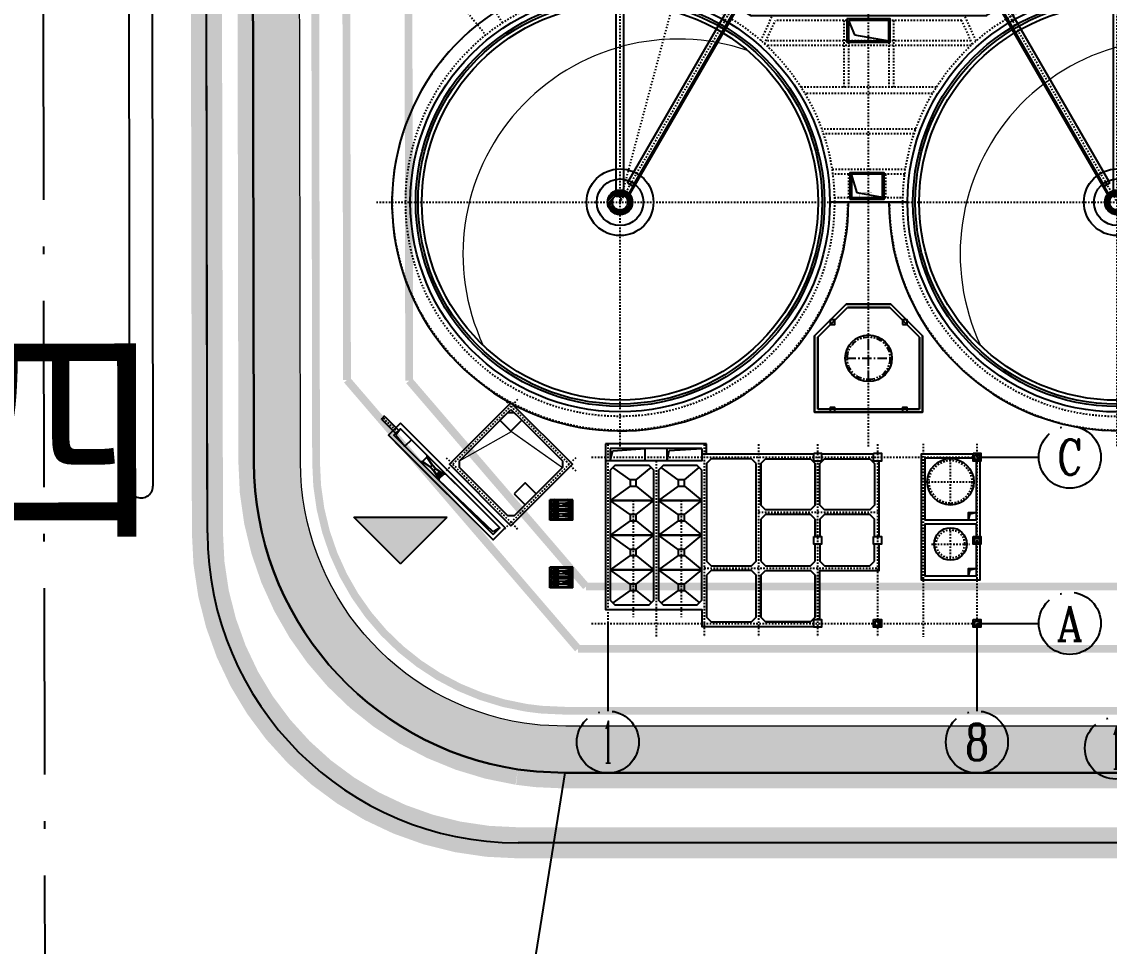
# Model space of a CAD drawing. Header units: metres. Extents: x 497148 to 498044, y 2998751 to 2999627.
# Drawn here: x 497550.7 to 497620.7, y 2998893.7 to 2998953.2 of the extents above; entities that cross this region are included whole.
import ezdxf
from ezdxf.enums import TextEntityAlignment as Align

# ---------------------------------------------------------------- set-up
doc = ezdxf.new("R2010")
doc.units = ezdxf.units.M
for name, pattern in [('14', [1.6, 1, -0.25, 0.1, -0.25, 0, 0, 0, 0]), ('ACAD_ISO05W100', [34, 24, -3, 0.5, -3, 0.5, -3]), ('ACAD_ISO10W100', [18.5, 12, -3, 0.5, -3]), ('CENTER', [2, 1.25, -0.25, 0.25, -0.25]), ('CENTER2', [1.125, 0.75, -0.125, 0.125, -0.125]), ('CONTINOUS', [0]), ('DASH', [0.35, 0.25, -0.1]), ('DASHDOT', [1, 0.5, -0.25, 0, -0.25]), ('DASHED', [19.05, 12.7, -6.35]), ('DOTE', [2.42, 2, -0.2, 0.02, -0.2]), ('HIDDEN', [0.375, 0.25, -0.125]), ('L2', [5, 3, -2]), ('PHANTOM', [2.5, 1.25, -0.25, 0.25, -0.25, 0.25, -0.25]), ('PHANTOM2', [31.75, 15.875, -3.175, 3.175, -3.175, 3.175, -3.175]), ('虚线', [2, 1, -1])]:
    doc.linetypes.add(name, pattern=pattern)
for name, color, linetype in [('00侧分带', 3, 'Continuous'), ('1', 1, 'CENTER'), ('4N', 3, 'Continuous'), ('AXIS', 253, 'DOTE'), ('AXIS_TEXT', 7, 'Continuous'), ('BEAM', 4, 'DASHED'), ('CENTER', 1, 'CENTER'), ('DIM_COOR', 3, 'Continuous'), ('DIM_ELEV', 3, 'Continuous'), ('DIM_LEAD', 3, 'Continuous'), ('L6', 7, 'Continuous'), ('LINE6', 3, 'Continuous'), ('P15', 8, 'Continuous'), ('RD-中线', 1, 'DASHDOT'), ('RD-侧石线', 5, 'Continuous'), ('RD-红线', 7, 'Continuous'), ('STAIR', 2, 'Continuous'), ('围墙', 6, 'FENCELINE2'), ('图例层', 7, 'Continuous'), ('埋件', 2, 'Continuous'), ('挡墙护坡', 5, 'Continuous'), ('文字说明', 3, 'Continuous'), ('水池', 211, 'Continuous'), ('用地边界', 7, 'Continuous'), ('红线', 1, 'PHANTOM2'), ('规划路名', 7, 'Continuous')]:
    doc.layers.add(name, color=color, linetype=linetype)
for name, color, linetype, lineweight in [('1轮廓实线层', 4, 'Continuous', 18), ('2', 6, '虚线', 18), ('A01设备', 5, 'Continuous', 25), ('AM_0', 7, 'Continuous', 50), ('中心线', 1, 'CENTER2', 15), ('细线', 7, 'Continuous', 18)]:
    doc.layers.add(name, color=color, linetype=linetype, lineweight=lineweight)
doc.styles.add('_TCH_AXIS', font='COMPLEX', dxfattribs={"bigfont": 'GBCBIG'})
doc.styles.add('COMPLEX', font='COMPLEX')
doc.styles.add('DIMHT', font='simhei.ttf', dxfattribs={"width": 0.8})
doc.linetypes.add('FENCELINE2', pattern='A,6.35,-2.54,[132,ltypeshp.shx,S=2.54,R=0,X=-2.54,Y=0],-2.54,25.4', length=36.83)

# ---------------------------------------------------------------- blocks, each defined once
blk = doc.blocks.new('A$C53CF69EA')
for p, q in [((56, 1836), (886, 1836)), ((56, 0), (56, 1836)), ((886, 0), (886, 1836)), ((347, 223), (591, 223)), ((56, 0), (886, 0))]:
    blk.add_line(p, q)
blk.add_circle((471, 613), 90)
at = {"layer": 'CENTER', "color": 1}
for p, q in [((0, 1454), (206, 1454)), ((128, 1326), (128, 1582)), ((736, 1454), (992, 1454)), ((814, 1326), (814, 1582)), ((0, 400), (206, 400)), ((826, 223), (122, 223)), ((128, 272), (128, 528)), ((361, 60), (361, 177)), ((581, 59), (581, 177)), ((736, 400), (992, 400)), ((814, 272), (814, 528))]:
    blk.add_line(p, q, dxfattribs=at)
at = {"layer": 'L6'}
for p, q in [((156, 1482), (148, 1473)), ((156, 1426), (148, 1434)), ((156, 1736), (786, 1736)), ((156, 100), (156, 1736)), ((289, 1634), (339, 1668)), ((289, 1634), (654, 1634)), ((289, 1243), (289, 1634)), ((289, 1534), (654, 1534)), ((289, 1243), (654, 1243)), ((306, 1120), (306, 1243)), ((438, 1109), (306, 1120)), ((337, 1243), (337, 1534)), ((339, 1668), (604, 1668)), ((364, 730), (364, 1100)), ((364, 1100), (579, 1100)), ((382, 1243), (382, 1534)), ((422, 1362), (521, 1362)), ((422, 1263), (422, 1362)), ((422, 1263), (521, 1263)), ((427, 1362), (427, 1534)), ((427, 1243), (427, 1263)), ((438, 1100), (438, 1109)), ((438, 1109), (505, 1109)), ((438, 1100), (505, 1100)), ((471, 1362), (471, 1534)), ((471, 1243), (471, 1263)), ((505, 1109), (637, 1120)), ((505, 1100), (505, 1109)), ((516, 1362), (516, 1534)), ((516, 1243), (516, 1263)), ((521, 1263), (521, 1362)), ((561, 1243), (561, 1534)), ((579, 730), (579, 1100)), ((604, 1668), (654, 1634)), ((605, 1243), (605, 1534)), ((637, 1120), (637, 1243)), ((654, 1634), (654, 1243)), ((786, 100), (786, 1736)), ((786, 1482), (795, 1473)), ((786, 1426), (795, 1434)), ((156, 428), (148, 419)), ((156, 372), (148, 380)), ((156, 100), (346, 100)), ((226, 301), (297, 301)), ((226, 145), (226, 200)), ((226, 145), (350, 145)), ((383, 291), (290, 291)), ((383, 154), (290, 154)), ((301, 314), (295, 291)), ((301, 314), (301, 323)), ((301, 323), (422, 323)), ((321, 323), (348, 547)), ((346, 91), (346, 113)), ((346, 113), (450, 113)), ((534, 91), (346, 91)), ((348, 565), (364, 720)), ((348, 556), (348, 565)), ((348, 565), (595, 565)), ((348, 547), (348, 556)), ((348, 547), (595, 547)), ((350, 127), (350, 154)), ((413, 127), (350, 127)), ((354, 323), (380, 547)), ((364, 730), (579, 730)), ((364, 720), (364, 730)), ((378, 113), (378, 127)), ((378, 113), (450, 113)), ((396, 323), (396, 494)), ((396, 494), (547, 494)), ((396, 91), (396, 83)), ((396, 83), (471, 83)), ((402, 649), (402, 691)), ((402, 691), (540, 691)), ((402, 649), (540, 649)), ((596, 91), (409, 91)), ((450, 494), (450, 547)), ((471, 83), (546, 83)), ((492, 494), (492, 547)), ((492, 113), (596, 113)), ((492, 113), (564, 113)), ((521, 323), (642, 323)), ((592, 127), (529, 127)), ((540, 649), (540, 691)), ((546, 83), (546, 91)), ((547, 323), (547, 494)), ((560, 291), (654, 291)), ((560, 154), (654, 154)), ((590, 323), (563, 547)), ((564, 113), (564, 127)), ((579, 720), (579, 730)), ((595, 565), (579, 720)), ((592, 127), (592, 154)), ((717, 145), (592, 145)), ((595, 556), (595, 565)), ((595, 547), (595, 556)), ((622, 323), (595, 547)), ((596, 113), (596, 91)), ((596, 100), (786, 100)), ((642, 314), (642, 323)), ((642, 314), (649, 291)), ((717, 301), (645, 301)), ((717, 249), (717, 301)), ((717, 145), (717, 197)), ((786, 428), (795, 419)), ((786, 372), (795, 380))]:
    blk.add_line(p, q, dxfattribs=at)
at = {"layer": 'L6', "extrusion": (0, 0, -1)}
for centre, radius in [((-128, 1454), 28), ((-814, 1454), 28), ((-128, 400), 28), ((-471, 223), 112), ((-814, 400), 28)]:
    blk.add_circle(centre, radius, dxfattribs=at)
at = {"layer": 'L6'}
blk.add_circle((471, 223), 62.5, dxfattribs=at)
at = {"layer": 'L6', "extrusion": (0, 0, -1)}
for centre, start, end in [((-290, 223), 270, 90), ((-654, 223), 90, 270)]:
    blk.add_arc(centre, 68, start, end, dxfattribs=at)
at = {"layer": 'LINE6', "linetype": 'CONTINOUS'}
blk.add_line((226, 301), (226, 246), dxfattribs=at)
blk = doc.blocks.new('56756YUFHDS')
for points in [[(929453, 524410), (928953, 524410), (928953, 524910), (929453, 524910)], [(929453, 520810), (928953, 520810), (928953, 521310), (929453, 521310)]]:
    blk.add_lwpolyline(points, close=True)
for points in [[(928953, 524410), (929057, 524817), (929453, 524910)], [(928953, 520810), (929057, 521217), (929453, 521310)]]:
    blk.add_lwpolyline(points)
at = {"layer": '1轮廓实线层', "linetype": 'ByBlock', "lineweight": -3}
for p, q in [((912093, 529330), (905593, 529330)), ((905593, 529330), (905593, 528230)), ((912093, 528670), (912093, 529330)), ((905893, 529030), (905893, 528230)), ((905893, 529030), (905893, 528230)), ((911793, 529030), (905893, 529030)), ((908133, 528230), (908133, 529030)), ((909553, 528230), (909553, 529030)), ((911793, 529030), (911793, 528230))]:
    blk.add_line(p, q, dxfattribs=at)
for centre, radius in [((927793, 526883), 1500), ((927790, 522879), 1050)]:
    blk.add_circle(centre, radius, dxfattribs=at)
at = {"layer": '1轮廓实线层', "color": 252, "linetype": 'PHANTOM', "lineweight": -3, "ltscale": 0.3, "true_color": 0x939598}
for centre, radius in [((927793, 526883), 1375), ((927790, 522879), 910)]:
    blk.add_circle(centre, radius, dxfattribs=at)
at = {"layer": '4N', "linetype": 'ByBlock', "lineweight": -3}
for p, q in [((907168, 527010), (906067, 527804)), ((907568, 527010), (908528, 527795)), ((910268, 527010), (909167, 527804)), ((910668, 527010), (911628, 527795)), ((907168, 526610), (905893, 525690)), ((907568, 526610), (908693, 525690)), ((910268, 526610), (908993, 525690)), ((910668, 526610), (911793, 525690)), ((907168, 524770), (905893, 525690)), ((907568, 524770), (908693, 525690)), ((910268, 524770), (908993, 525690)), ((910668, 524770), (911793, 525690)), ((907168, 524370), (905893, 523450)), ((907568, 524370), (908693, 523450)), ((910268, 524370), (908993, 523450)), ((910668, 524370), (911793, 523450)), ((907168, 522530), (905893, 523450)), ((907568, 522530), (908693, 523450)), ((910268, 522530), (908993, 523450)), ((910668, 522530), (911793, 523450)), ((907168, 522130), (905893, 521210)), ((907568, 522130), (908693, 521210)), ((910268, 522130), (908993, 521210)), ((910668, 522130), (911793, 521210)), ((907168, 520290), (905893, 521210)), ((907568, 520290), (908693, 521210)), ((910268, 520290), (908993, 521210)), ((910668, 520290), (911793, 521210)), ((907168, 519890), (906067, 519096)), ((907568, 519890), (908528, 519105)), ((910268, 519890), (909167, 519096)), ((910668, 519890), (911628, 519105))]:
    blk.add_line(p, q, dxfattribs=at)
for points in [[(908393, 527930), (906193, 527930)], [(911493, 527930), (909293, 527930)], [(905893, 527630), (905893, 525690), (908693, 525690), (908693, 527630)], [(908993, 527630), (908993, 525690), (911793, 525690), (911793, 527630)], [(908693, 519270), (908693, 521210), (905893, 521210), (905893, 519270)], [(911793, 519270), (911793, 521210), (908993, 521210), (908993, 519270)], [(906193, 518970), (908393, 518970)], [(909293, 518970), (911493, 518970)]]:
    blk.add_lwpolyline(points, dxfattribs=at)
for points in [[(907168, 526610), (907568, 526610), (907568, 527010), (907168, 527010)], [(910268, 526610), (910668, 526610), (910668, 527010), (910268, 527010)], [(905893, 523450), (908693, 523450), (908693, 525690), (905893, 525690)], [(908993, 523450), (911793, 523450), (911793, 525690), (908993, 525690)], [(907168, 524370), (907568, 524370), (907568, 524770), (907168, 524770)], [(910268, 524370), (910668, 524370), (910668, 524770), (910268, 524770)], [(905893, 521210), (908693, 521210), (908693, 523450), (905893, 523450)], [(908993, 521210), (911793, 521210), (911793, 523450), (908993, 523450)], [(907168, 522130), (907568, 522130), (907568, 522530), (907168, 522530)], [(910268, 522130), (910668, 522130), (910668, 522530), (910268, 522530)], [(907168, 519890), (907568, 519890), (907568, 520290), (907168, 520290)], [(910268, 519890), (910668, 519890), (910668, 520290), (910268, 520290)]]:
    blk.add_lwpolyline(points, close=True, dxfattribs=at)
at = {"layer": 'AM_0', "color": 10, "linetype": '14', "lineweight": -3, "ltscale": 0.6}
for p, q in [((905743, 529298), (905743, 516896)), ((911943, 529298), (911943, 516896)), ((915443, 529298), (915443, 516896)), ((919243, 529298), (919243, 516896)), ((923093, 529298), (923093, 516896)), ((926033, 529339), (926033, 516896)), ((929493, 529339), (929493, 516896)), ((904695, 528470), (930483, 528470)), ((908843, 528230), (908843, 516896)), ((927793, 525429), (927793, 528337)), ((926372, 526883), (929214, 526883)), ((907368, 525690), (907368, 523450)), ((910468, 525690), (910468, 523450)), ((915443, 524920), (923093, 524920)), ((927790, 521826), (927790, 523933)), ((907368, 523450), (907368, 521210)), ((910468, 523450), (910468, 521210)), ((926567, 522879), (929012, 522879)), ((907368, 521210), (907368, 518170)), ((910468, 521210), (910468, 518170)), ((911943, 521320), (923093, 521320)), ((904695, 517770), (930483, 517770))]:
    blk.add_line(p, q, dxfattribs=at)
at = {"layer": 'DIM_ELEV', "color": 0}
for p, q in [((905893, 528230), (906073, 528884)), ((906073, 528884), (908133, 529030)), ((909553, 528230), (909684, 528895)), ((909684, 528895), (911793, 529030))]:
    blk.add_line(p, q, dxfattribs=at)
at = {"layer": '水池'}
for p, q in [((915893, 524770), (915593, 524470)), ((915593, 524470), (915593, 521770)), ((918793, 524770), (915893, 524770)), ((919093, 524470), (918793, 524770)), ((919093, 524470), (919093, 523370)), ((919093, 523370), (919093, 524470)), ((919093, 521770), (919093, 522870)), ((915593, 521770), (915893, 521470)), ((915893, 521470), (918793, 521470)), ((918793, 521470), (919093, 521770))]:
    blk.add_line(p, q, dxfattribs=at)
for points in [[(918993, 528670), (911793, 528670), (911793, 528230), (905593, 528230), (905593, 518670), (911793, 518670), (911793, 517570), (918993, 517570)], [(922843, 528670), (919875, 528670), (919875, 528670), (919493, 528670)], [(929243, 528670), (925913, 528670), (925913, 520570), (929693, 520570), (929693, 522870)], [(929453, 528220), (929453, 524410), (926153, 524410), (926153, 528430), (929243, 528430)], [(905893, 527630), (905893, 519270), (906193, 518970), (908393, 518970), (908693, 519270), (908693, 527630), (908393, 527930), (906193, 527930), (905893, 527630)], [(909293, 518970), (911493, 518970), (911793, 519270), (911793, 527630), (911493, 527930), (909293, 527930), (908993, 527630), (908993, 519270), (909293, 518970)], [(915293, 528070), (914993, 528370), (912393, 528370), (912093, 528070), (912093, 521770), (912393, 521470), (914993, 521470), (915293, 521770), (915293, 528070)], [(915893, 528370), (918793, 528370), (919093, 528070), (919093, 525370), (918793, 525070), (915893, 525070), (915593, 525370), (915593, 528070), (915893, 528370), (918793, 528370)], [(915593, 528070), (915593, 525370)], [(919093, 525370), (919093, 528070)], [(922893, 525370), (922593, 525070), (919693, 525070), (919393, 525370), (919393, 528070), (919693, 528370), (922593, 528370), (922893, 528070), (922893, 525370)], [(923193, 523370), (923193, 528220)], [(929693, 523370), (929693, 528220)], [(915593, 524470), (915593, 521770)], [(922893, 523370), (922893, 524470), (922593, 524770), (919693, 524770), (919393, 524470), (919393, 523370)], [(929453, 522870), (929453, 520810), (926153, 520810), (926153, 524170), (929453, 524170), (929453, 523370)], [(919393, 518020), (919393, 521170), (923193, 521170), (923193, 522870)], [(919393, 522870), (919393, 521770), (919693, 521470), (922593, 521470), (922893, 521770)], [(922893, 521770), (922893, 522870)], [(912093, 520870), (912093, 518170), (912393, 517870), (914993, 517870), (915293, 518170), (915293, 520870), (914993, 521170), (912393, 521170), (912093, 520870)], [(915893, 521170), (918793, 521170), (919093, 520870), (919093, 518170), (918793, 517870), (915893, 517870), (915593, 518170), (915593, 520870), (915893, 521170)], [(915593, 520870), (915593, 518170)], [(919093, 518170), (919093, 520870)], [(911793, 517570), (915293, 517570), (918993, 517570)], [(912393, 517870), (914993, 517870)], [(915893, 517870), (918793, 517870)]]:
    blk.add_lwpolyline(points, dxfattribs=at)
for points in [[(918993, 528720), (919493, 528720), (919493, 528220), (918993, 528220)], [(922843, 528720), (923343, 528720), (923343, 528220), (922843, 528220)], [(929243, 528720), (929743, 528720), (929743, 528220), (929243, 528220)], [(929343, 528620), (929643, 528620), (929643, 528320), (929343, 528320)], [(929353, 528610), (929633, 528610), (929633, 528330), (929353, 528330)], [(918993, 523370), (919493, 523370), (919493, 522870), (918993, 522870)], [(922843, 523370), (923343, 523370), (923343, 522870), (922843, 522870)], [(929243, 523370), (929743, 523370), (929743, 522870), (929243, 522870)], [(929343, 523270), (929643, 523270), (929643, 522970), (929343, 522970)], [(929353, 523260), (929633, 523260), (929633, 522980), (929353, 522980)], [(918993, 518020), (919493, 518020), (919493, 517520), (918993, 517520)], [(922843, 518020), (923343, 518020), (923343, 517520), (922843, 517520)], [(922943, 517920), (923243, 517920), (923243, 517620), (922943, 517620)], [(922953, 517910), (923233, 517910), (923233, 517630), (922953, 517630)], [(929243, 518020), (929743, 518020), (929743, 517520), (929243, 517520)], [(929343, 517920), (929643, 517920), (929643, 517620), (929343, 517620)], [(929353, 517910), (929633, 517910), (929633, 517630), (929353, 517630)]]:
    blk.add_lwpolyline(points, close=True, dxfattribs=at)
blk = doc.blocks.new('45YFBNCETWHJ5')
at = {"linetype": 'CONTINOUS'}
h = blk.add_hatch(dxfattribs=at)
h.set_pattern_fill('ANSI31', color=4, scale=30)
h.set_pattern_definition([(45, (-163135.06, 2342580.08), (-67.351921, 67.351921), [])])
h.paths.add_polyline_path([(963929, 210478, 1), (965529, 210478, 1)])
h.paths.add_polyline_path([(965229, 210478, -1), (964229, 210478, -1)], flags=16)
h = blk.add_hatch(dxfattribs=at)
h.set_pattern_fill('ANSI31', color=4, scale=30)
h.set_pattern_definition([(45, (-131135.35, 2342580.08), (-67.351921, 67.351921), [])])
h.paths.add_polyline_path([(995929, 210478, 1), (997529, 210478, 1)])
h.paths.add_polyline_path([(997229, 210478, -1), (996229, 210478, -1)], flags=16)
at = {"layer": '埋件', "lineweight": -3}
h = blk.add_hatch(dxfattribs=at)
h.set_pattern_fill('ANSI31', color=256, scale=5, angle=90, style=0)
h.set_pattern_definition([(135, (924161.786, 295431.263), (-11.22532, -11.22532), [])])
h.paths.add_polyline_path([(964679, 225134), (964779, 225134), (964779, 225034), (964679, 225034)])
h = blk.add_hatch(dxfattribs=at)
h.set_pattern_fill('ANSI31', color=256, scale=5, angle=90, style=0)
h.set_pattern_definition([(135, (956161.495, 295431.263), (-11.22532, -11.22532), [])])
h.paths.add_polyline_path([(996678, 225134), (996778, 225134), (996778, 225034), (996678, 225034)])
at = {"linetype": 'CONTINOUS'}
for p, q in [((967371, 224032), (967819, 225706)), ((967768, 225512), (967372, 224037)), ((967961, 225461), (967567, 223992)), ((969655, 225214), (967819, 225706)), ((969410, 225072), (967961, 225461)), ((969016, 223604), (969410, 225072)), ((969206, 223540), (969655, 225214)), ((1002790, 222876), (1003656, 224376)), ((1003730, 224103), (1002969, 222786)), ((1005302, 223426), (1003656, 224376)), ((1005029, 223353), (1003730, 224103)), ((1004268, 222037), (1005029, 223353)), ((1004436, 221926), (1005302, 223426)), ((988239, 222478), (973164, 222478)), ((978529, 210478), (982929, 210478)), ((1010895, 203711), (1009948, 204164))]:
    blk.add_line(p, q, dxfattribs=at)
at = {"color": 1, "linetype": 'CONTINOUS'}
for p, q in [((979422, 222178), (979807, 221247)), ((979807, 221247), (982022, 220878)), ((979998, 211090), (979622, 212278)), ((981622, 210778), (979998, 211090))]:
    blk.add_line(p, q, dxfattribs=at)
at = {"color": 6, "linetype": 'CONTINOUS'}
blk.add_line((983229, 210478), (978229, 210478), dxfattribs=at)
at = {"color": 1, "linetype": 'CONTINOUS'}
for points in [[(979322, 222278), (979322, 220778), (982122, 220778), (982122, 222278)], [(979422, 222178), (979422, 220878), (982022, 220878), (982022, 222178)], [(979522, 210678), (981722, 210678), (981722, 212378), (979522, 212378)], [(979622, 210778), (981622, 210778), (981622, 212278), (979622, 212278)]]:
    blk.add_lwpolyline(points, close=True, dxfattribs=at)
at = {"linetype": 'CONTINOUS'}
for centre, radius in [((964729, 210487), 13500), ((996729, 210478), 13500), ((964729, 210487), 13150), ((964729, 210487), 13000), ((996729, 210478), 13150), ((996729, 210478), 13000)]:
    blk.add_circle(centre, radius, dxfattribs=at)
at = {"color": 3, "linetype": 'CONTINOUS'}
for centre in [(964729, 210487), (996729, 210478)]:
    blk.add_circle(centre, 12750, dxfattribs=at)
for centre, radius, start, end in [((964739, 210444), 14690, 55.00468, 0.1318), ((996729, 210478), 14700, 180, 125.28126), ((996729, 210478), 15700, 320.16249, 340.04775)]:
    blk.add_arc(centre, radius, start, end)
at = {"layer": '1', "linetype": 'CONTINOUS', "const_width": 20}
blk.add_lwpolyline([(980143, 210778), (980143, 211078), (980943, 211078), (980943, 210778)], dxfattribs=at)
at = {"layer": '2', "ltscale": 0.06, "const_width": 10}
for points in [[(988254, 222428), (973185, 222428)], [(979370, 210528), (982079, 210528)]]:
    blk.add_lwpolyline(points, dxfattribs=at)
at = {"layer": '2', "ltscale": 0.06}
for centre, radius, start, end in [((964725, 210474), 14645, 54.71142, 0.2128), ((964729, 210478), 15650, 109.78067, 128.7692), ((996729, 210478), 14650, 179.80445, 125.3434), ((996729, 210478), 15650, 317.92569, 340.04775)]:
    blk.add_arc(centre, radius, start, end, dxfattribs=at)
at = {"layer": 'A01设备', "color": 7}
for centre, radius in [((964729, 210478), 2150), ((996729, 210478), 2150), ((964729, 210478), 1502), ((996729, 210478), 1502), ((964729, 210478), 800), ((964729, 210478), 500), ((996729, 210478), 800), ((996729, 210478), 500)]:
    blk.add_circle(centre, radius, dxfattribs=at)
at = {"layer": 'AXIS'}
for p, q in [((964723, 210478), (968979, 226363)), ((964693, 210416), (972544, 224014)), ((996765, 210416), (988914, 224014)), ((980722, 194755), (980722, 223503))]:
    blk.add_line(p, q, dxfattribs=at)
at = {"layer": 'AXIS', "color": 1}
for p, q in [((964729, 194755), (964729, 226359)), ((996729, 194778), (996729, 226359)), ((949050, 210478), (1012429, 210478))]:
    blk.add_line(p, q, dxfattribs=at)
at = {"layer": 'BEAM', "linetype": 'L2'}
for p, q in [((960511, 225557), (961011, 223776)), ((960769, 225627), (961238, 223838)), ((958259, 224735), (959024, 223052)), ((958503, 224843), (959239, 223148)), ((957171, 222033), (956159, 223580)), ((954926, 222684), (956083, 221243)), ((979122, 222178), (979122, 217878)), ((979422, 222178), (979422, 217878)), ((982022, 222178), (982022, 217878)), ((982322, 222178), (982322, 217878)), ((987314, 220878), (974130, 220878)), ((987325, 220578), (974130, 220578)), ((985081, 217878), (976383, 217878)), ((984836, 217478), (976627, 217478)), ((983754, 215178), (977707, 215178)), ((983649, 214878), (977812, 214878)), ((983090, 212578), (978370, 212578)), ((983047, 212278), (978412, 212278)), ((979422, 212278), (979422, 210778)), ((979622, 212278), (979622, 210778)), ((981622, 212278), (981622, 210778)), ((981822, 212278), (981822, 210778)), ((1011486, 205121), (1009700, 205769)), ((1010895, 203711), (1009181, 204530)), ((1009548, 201414), (1007997, 202511)), ((1009700, 201633), (1008130, 202703)), ((1008018, 199568), (1006652, 200888)), ((1008192, 199748), (1006826, 201068))]:
    blk.add_line(p, q, dxfattribs=at)
at = {"layer": 'DIM_LEAD', "linetype": 'CONTINOUS', "const_width": 40}
blk.add_lwpolyline([(960775, 225098, 1), (960775, 225138, 1)], format="xyb", close=True, dxfattribs=at)
at = {"layer": 'P15', "color": 3}
for p, q in [((964479, 210861), (964479, 226359)), ((964979, 210861), (964979, 226359)), ((996479, 210861), (996479, 226359)), ((996979, 210861), (996979, 226359)), ((965216, 211721), (972371, 224114)), ((996242, 211721), (989087, 224114)), ((965209, 210860), (972761, 223889)), ((965252, 210835), (972804, 223864)), ((965562, 211521), (972718, 223914)), ((996206, 210835), (988654, 223864)), ((996249, 210860), (988697, 223889)), ((995896, 211521), (988740, 223914)), ((965216, 211721), (965562, 211521)), ((996242, 211721), (995896, 211521)), ((964479, 210861), (964979, 210861)), ((996479, 210861), (996979, 210861))]:
    blk.add_line(p, q, dxfattribs=at)
at = {"layer": 'P15', "linetype": 'HIDDEN', "ltscale": 0.2}
for p, q in [((973797, 220871), (974530, 222478)), ((974037, 220675), (974723, 222178)), ((986722, 222178), (974723, 222178)), ((987414, 220660), (986722, 222178)), ((987647, 220871), (986915, 222478)), ((978523, 210778), (982932, 210778))]:
    blk.add_line(p, q, dxfattribs=at)
at = {"layer": 'P15', "color": 3}
for points in [[(965173, 210838), (965173, 210838, 1.001688), (965251, 210793, 0.997061)], [(996285, 210838), (996285, 210838, -1.001688), (996207, 210793, -0.997061)]]:
    blk.add_lwpolyline(points, format="xyb", close=True, dxfattribs=at)
for points in [[(965190, 210828), (965190, 210828, 1.001688), (965234, 210803, 0.996633), (965190, 210828, 1.994026)], [(996268, 210828), (996268, 210828, -1.001688), (996225, 210803, -0.996633), (996268, 210828, -1.994026)]]:
    blk.add_lwpolyline(points, format="xyb", dxfattribs=at)
at = {"layer": 'P15', "linetype": 'HIDDEN', "ltscale": 0.2}
for centre in [(964729, 210487), (996729, 210478)]:
    blk.add_circle(centre, 13800, dxfattribs=at)
at = {"layer": 'P15', "color": 3}
for points, start_tangent, end_tangent in [([(964729, 226359), (964779, 226397), (964979, 226359), (964788, 226337), (964729, 226359), (964670, 226382), (964479, 226359)], (0.705111, 0.709097), (-0.959591, -0.281399)), ([(996729, 226359), (996679, 226397), (996479, 226359), (996670, 226337), (996729, 226359), (996788, 226382), (996979, 226359)], (-0.705111, 0.709097), (0.959591, -0.281399)), ([(972544, 224014), (972606, 224023), (972719, 223917), (972584, 223966), (972544, 224014), (972504, 224063), (972371, 224114)], (0.952081, 0.305846), (-0.978503, 0.206233)), ([(988914, 224014), (988852, 224023), (988739, 223917), (988874, 223966), (988914, 224014), (988954, 224063), (989087, 224114)], (-0.952081, 0.305846), (0.978503, 0.206233))]:
    blk.add_spline(points, degree=3, dxfattribs=dict(at, start_tangent=start_tangent, end_tangent=end_tangent))
at = {"layer": 'STAIR', "color": 2, "linetype": 'CONTINOUS'}
for p, q in [((960303, 224451), (960000, 225404)), ((960542, 224525), (960255, 225483)), ((960781, 224594), (960511, 225557)), ((961022, 224659), (960769, 225627)), ((958673, 223825), (958259, 224735)), ((958901, 223926), (958503, 224843)), ((959131, 224023), (958748, 224947)), ((959362, 224117), (958996, 225047)), ((959595, 224206), (959245, 225143)), ((959830, 224292), (959495, 225234)), ((960066, 224374), (959747, 225321)), ((957343, 223137), (956839, 224000)), ((957560, 223261), (957070, 224133)), ((957778, 223381), (957304, 224261)), ((957999, 223498), (957540, 224386)), ((958222, 223610), (957778, 224506)), ((958447, 223719), (958017, 224623)), ((956916, 222878), (956383, 223724)), ((957129, 223009), (956610, 223864)), ((1009770, 203695), (1010657, 203234)), ((1009883, 203918), (1010778, 203471)), ((1009993, 204142), (1010895, 203711)), ((1009408, 203040), (1010270, 202534)), ((1009532, 203256), (1010403, 202765)), ((1009653, 203475), (1010532, 202998)), ((1009013, 202404), (1009848, 201855)), ((1009148, 202614), (1009993, 202079)), ((1009280, 202826), (1010134, 202305)), ((1008436, 201589), (1009233, 200984)), ((1008585, 201789), (1009392, 201198)), ((1008731, 201991), (1009548, 201414)), ((1008874, 202196), (1009700, 201633)), ((1007968, 201004), (1008733, 200359)), ((1008127, 201196), (1008903, 200565)), ((1008283, 201391), (1009069, 200773)), ((1007299, 200263), (1008018, 199568)), ((1007471, 200444), (1008202, 199761)), ((1007640, 200628), (1008382, 199958)), ((1007806, 200815), (1008559, 200157))]:
    blk.add_line(p, q, dxfattribs=at)
for centre, radius, start, end in [((964749, 210450), 15690, 104.69522, 128.76246), ((964749, 210450), 14690, 104.69522, 123.19522), ((996737, 210473), 14690, 315.96993, 334.46993), ((996737, 210473), 15690, 315.96993, 334.46993)]:
    blk.add_arc(centre, radius, start, end, dxfattribs=at)
at = {"layer": '中心线', "ltscale": 0.02}
for p, q in [((965212, 210815), (972782, 223877)), ((996246, 210815), (988676, 223877))]:
    blk.add_line(p, q, dxfattribs=at)
at = {"layer": '埋件', "lineweight": -3}
for p, q in [((964847, 225084), (964611, 225084)), ((964729, 225202), (964729, 224966)), ((996847, 225084), (996611, 225084)), ((996729, 225202), (996729, 224966))]:
    blk.add_line(p, q, dxfattribs=at)
for points in [[(964679, 225134), (964779, 225134), (964779, 225034), (964679, 225034)], [(996678, 225134), (996778, 225134), (996778, 225034), (996678, 225034)]]:
    blk.add_lwpolyline(points, close=True, dxfattribs=at)
at = {"layer": '文字说明'}
blk.add_solid([(981060, 210626), (981060, 210627), (981060, 210626)], dxfattribs=at)
blk = doc.blocks.new('_AXISO')
blk.add_circle((0, 0), 0.5)
at = {"layer": 'AXIS_TEXT', "style": 'COMPLEX', "width": 1.041667}
blk.add_attdef('A', text='', height=0.56, dxfattribs=at).set_placement((-0.25, -0.28), (0.25, -0.28), align=Align.FIT)
blk = doc.blocks.new('新块')
at = {"layer": 'DIM_ELEV'}
blk.add_hatch(color=0, dxfattribs=at).paths.add_polyline_path([(497575.116, 2998918.29), (497572.116, 2998921.29), (497578.116, 2998921.29)])
at = {"layer": '挡墙护坡', "linetype": 'Continuous'}
h = blk.add_hatch(dxfattribs=at)
h.set_pattern_fill('ANSI33', color=256, style=0)
h.set_pattern_definition([(45, (-861.717, 0), (-2.2450640303, 2.2450640303), []), (45, (-859.472, 0), (-2.2450640303, 2.2450640303), [1.5875, -0.79375])])
edge = h.paths.add_edge_path()
edge.add_line((497928.516, 2998901.333), (497928.516, 2998904.333))
edge.add_line((497928.516, 2998904.333), (497677.906, 2998904.333))
edge.add_line((497677.906, 2998904.333), (497652.906, 2998907.833))
edge.add_line((497652.906, 2998907.833), (497585.758, 2998907.833))
edge.add_line((497585.758, 2998907.833), (497584.114, 2998907.908))
edge.add_line((497584.114, 2998907.908), (497583.086, 2998908.033))
edge.add_arc((497585.689, 2998924.833), 17, 179.99144, 261.19191, ccw=False)
edge.add_line((497568.689, 2998924.835), (497568.608, 2998970.517))
edge.add_line((497568.608, 2998970.517), (497565.063, 2998995.51))
edge.add_line((497565.063, 2998995.51), (497564.955, 2999056.413))
edge.add_line((497564.955, 2999056.413), (497561.955, 2999056.408))
edge.add_line((497561.955, 2999056.408), (497562.064, 2998995.296))
edge.add_line((497562.064, 2998995.296), (497565.608, 2998970.302))
edge.add_line((497565.608, 2998970.302), (497565.689, 2998924.833))
edge.add_arc((497585.689, 2998924.833), 20, 180.00007, 261.33693)
edge.add_line((497582.677, 2998905.061), (497583.864, 2998904.916))
edge.add_line((497583.864, 2998904.916), (497585.689, 2998904.833))
edge.add_line((497585.689, 2998904.833), (497652.697, 2998904.833))
edge.add_line((497652.697, 2998904.833), (497677.697, 2998901.333))
edge.add_line((497677.697, 2998901.333), (497928.516, 2998901.333))
at = {"linetype": 'ByBlock', "lineweight": -3}
for p, q in [((497601.972, 2998932.885), (497603.89, 2998934.804)), ((497606.603, 2998934.804), (497603.89, 2998934.804)), ((497603.89, 2998934.804), (497606.603, 2998934.804)), ((497608.522, 2998932.885), (497606.603, 2998934.804)), ((497601.972, 2998932.885), (497601.972, 2998928.254)), ((497601.972, 2998928.254), (497601.972, 2998932.885)), ((497608.522, 2998928.254), (497608.522, 2998932.885)), ((497608.522, 2998932.885), (497608.522, 2998928.254)), ((497601.972, 2998928.254), (497608.522, 2998928.254)), ((497608.522, 2998928.254), (497601.972, 2998928.254))]:
    blk.add_line(p, q, dxfattribs=at)
at = {"color": 1, "linetype": '14', "lineweight": -3, "ltscale": 0.6}
for p, q in [((497605.247, 2998930.075), (497605.247, 2998932.982)), ((497603.826, 2998931.529), (497606.668, 2998931.529))]:
    blk.add_line(p, q, dxfattribs=at)
for p, q in [((497575.124, 2998927.347), (497574.346, 2998926.569)), ((497575.009, 2998926.878), (497574.53, 2998927.356)), ((497576.008, 2998926.463), (497575.124, 2998927.347)), ((497575.124, 2998926.993), (497574.7, 2998926.569)), ((497575.124, 2998926.993), (497574.821, 2998926.568)), ((497575.831, 2998926.286), (497575.124, 2998926.993)), ((497575.23, 2998925.685), (497574.346, 2998926.569)), ((497575.407, 2998925.862), (497574.7, 2998926.569)), ((497574.821, 2998926.568), (497575.407, 2998925.862)), ((497575.831, 2998926.286), (497575.407, 2998925.862)), ((497575.831, 2998926.286), (497581.506, 2998920.612)), ((497576.008, 2998926.463), (497581.859, 2998920.612)), ((497575.23, 2998925.685), (497581.082, 2998919.834)), ((497575.407, 2998925.862), (497581.082, 2998920.187)), ((497576.84, 2998925.174), (497576.84, 2998925.277)), ((497576.519, 2998924.853), (497576.416, 2998924.853)), ((497576.54, 2998924.874), (497576.519, 2998924.853)), ((497576.519, 2998924.853), (497577.036, 2998924.507)), ((497576.819, 2998925.153), (497576.54, 2998924.874)), ((497576.54, 2998924.874), (497577.057, 2998924.528)), ((497576.734, 2998925.067), (497576.626, 2998924.96)), ((497576.819, 2998925.153), (497576.84, 2998925.174)), ((497576.819, 2998925.153), (497577.165, 2998924.636)), ((497576.84, 2998925.174), (497577.186, 2998924.657)), ((497577.165, 2998924.636), (497577.057, 2998924.528)), ((497577.057, 2998924.528), (497577.273, 2998924.313)), ((497577.165, 2998924.636), (497577.381, 2998924.42)), ((497577.186, 2998924.657), (497577.402, 2998924.441)), ((497577.036, 2998924.507), (497577.252, 2998924.291)), ((497577.595, 2998923.772), (497577.252, 2998924.291)), ((497577.381, 2998924.42), (497577.273, 2998924.313)), ((497577.617, 2998923.794), (497577.273, 2998924.313)), ((497577.9, 2998924.076), (497577.381, 2998924.42)), ((497577.921, 2998924.098), (497577.402, 2998924.441)), ((497577.642, 2998924.247), (497577.446, 2998924.051)), ((497577.812, 2998924.135), (497577.559, 2998923.881)), ((497577.9, 2998924.076), (497577.617, 2998923.794)), ((497577.812, 2998923.989), (497577.704, 2998923.881)), ((497577.9, 2998924.076), (497577.921, 2998924.098)), ((497577.921, 2998924.098), (497578.02, 2998924.098)), ((497577.617, 2998923.794), (497577.595, 2998923.772)), ((497577.595, 2998923.772), (497577.595, 2998923.673)), ((497581.077, 2998920.347), (497577.595, 2998923.673)), ((497581.506, 2998920.612), (497581.077, 2998920.347)), ((497581.082, 2998920.187), (497581.506, 2998920.612)), ((497581.082, 2998919.834), (497581.859, 2998920.612))]:
    blk.add_line(p, q)
at = {"linetype": 'CENTER2', "ltscale": 0.1}
for p, q in [((497577.319, 2998924.536), (497577.157, 2998924.375)), ((497577.727, 2998924.191), (497577.502, 2998923.966))]:
    blk.add_line(p, q, dxfattribs=at)
at = {"linetype": 'ByBlock', "lineweight": -3, "elevation": 0, "flags": 128}
for points in [[(497608.722, 2998932.968), (497608.722, 2998928.054), (497601.772, 2998928.054), (497601.772, 2998932.968), (497603.807, 2998935.004), (497606.686, 2998935.004)], [(497601.772, 2998932.968), (497601.772, 2998928.054), (497608.722, 2998928.054), (497608.722, 2998932.968), (497606.686, 2998935.004), (497603.807, 2998935.004)], [(497603.807, 2998935.004), (497606.686, 2998935.004)], [(497608.722, 2998932.968), (497608.722, 2998928.054), (497601.772, 2998928.054), (497601.772, 2998932.968)]]:
    blk.add_lwpolyline(points, dxfattribs=at)
at = {"linetype": 'ByBlock', "lineweight": -3, "elevation": 0}
for points in [[(497602.772, 2998933.704), (497603.072, 2998933.704), (497603.072, 2998934.004), (497602.772, 2998934.004)], [(497607.422, 2998933.704), (497607.722, 2998933.704), (497607.722, 2998934.004), (497607.422, 2998934.004)], [(497602.772, 2998928.054), (497603.072, 2998928.054), (497603.072, 2998928.354), (497602.772, 2998928.354)], [(497607.422, 2998928.054), (497607.722, 2998928.054), (497607.722, 2998928.354), (497607.422, 2998928.354)]]:
    blk.add_lwpolyline(points, close=True, dxfattribs=at)
for points in [[(497582.232, 2998928.665), (497586.192, 2998924.705), (497582.232, 2998920.745), (497578.272, 2998924.705)], [(497582.232, 2998928.24), (497582.939, 2998927.533), (497582.232, 2998926.826), (497581.525, 2998927.533)], [(497576.416, 2998924.853), (497576.519, 2998924.853), (497576.54, 2998924.874), (497577.057, 2998924.528), (497577.273, 2998924.313), (497577.617, 2998923.794), (497577.595, 2998923.772), (497577.595, 2998923.673)], [(497582.444, 2998922.796), (497583.151, 2998922.089), (497583.858, 2998922.796), (497583.151, 2998923.503)]]:
    blk.add_lwpolyline(points, close=True)
for points in [[(497582.444, 2998928.028), (497585.555, 2998924.917), (497585.555, 2998924.493), (497582.444, 2998921.382), (497582.02, 2998921.382), (497578.909, 2998924.493), (497578.909, 2998924.917), (497582.02, 2998928.028), (497582.444, 2998928.028)], [(497573.916, 2998927.584), (497574.815, 2998926.685)], [(497574.109, 2998927.777), (497575.009, 2998926.878)]]:
    blk.add_lwpolyline(points)
at = {"linetype": 'CENTER2', "ltscale": 0.1}
blk.add_lwpolyline([(497574.013, 2998927.68), (497574.912, 2998926.781)], dxfattribs=at)
at = {"color": 2}
for points in [[(497575.124, 2998927.347), (497581.859, 2998920.612), (497581.082, 2998919.834), (497574.346, 2998926.569)], [(497581.082, 2998920.187), (497574.7, 2998926.569), (497575.124, 2998926.993), (497581.506, 2998920.612)]]:
    blk.add_lwpolyline(points, close=True, dxfattribs=at)
at = {"const_width": 0.006}
blk.add_lwpolyline([(497577.617, 2998923.794), (497577.9, 2998924.076), (497577.381, 2998924.42), (497577.165, 2998924.636), (497576.819, 2998925.153), (497576.54, 2998924.874), (497577.057, 2998924.528), (497577.273, 2998924.313)], close=True, dxfattribs=at)
for points in [[(497577.057, 2998924.528), (497577.165, 2998924.636)], [(497577.273, 2998924.313), (497577.381, 2998924.42)], [(497577.446, 2998924.051), (497577.641, 2998924.247)], [(497577.559, 2998923.881), (497577.812, 2998924.135)]]:
    blk.add_lwpolyline(points, dxfattribs=at)
at = {"linetype": 'ByBlock', "lineweight": -3}
blk.add_circle((497605.247, 2998931.529), 1.5, dxfattribs=at)
at = {"color": 252, "linetype": 'PHANTOM', "lineweight": -3, "ltscale": 0.3, "true_color": 0x939598}
blk.add_circle((497605.247, 2998931.529), 1.375, dxfattribs=at)
blk.add_circle((497577.615, 2998924.079), 0.05)
blk.add_ellipse((497573.965, 2998927.632), major_axis=(-0.0483, -0.0483), ratio=0.512821)
blk.add_ellipse((497574.061, 2998927.729), major_axis=(-0.0483, -0.0483), ratio=0.512821, start_param=3.141593, end_param=6.283185)
at = {"layer": '00侧分带', "ltscale": 100}
for p, q in [((497557.608, 2998970.288), (497557.692, 2998923.288)), ((497559.108, 2998970.291), (497559.192, 2998923.291))]:
    blk.add_line(p, q, dxfattribs=at)
blk.add_arc((497558.442, 2998923.289), 0.75, 180.10213, 0.10213, dxfattribs=at)
at = {"layer": 'AXIS', "color": 3, "linetype": 'Continuous'}
for p, q in [((497612.217, 2998925.161), (497616.193, 2998925.161)), ((497588.467, 2998914.461), (497588.467, 2998908.818)), ((497612.217, 2998914.461), (497612.217, 2998908.818)), ((497612.217, 2998914.461), (497616.193, 2998914.461))]:
    blk.add_line(p, q, dxfattribs=at)
at = {"layer": 'DIM_COOR', "color": 3}
blk.add_line((497585.689, 2998904.833), (497581.898, 2998881.112), dxfattribs=at)
at = {"layer": 'DIM_ELEV', "color": 0}
for p, q in [((497575.116, 2998918.29), (497572.116, 2998921.29)), ((497572.116, 2998921.29), (497578.116, 2998921.29)), ((497575.116, 2998918.29), (497578.116, 2998921.29))]:
    blk.add_line(p, q, dxfattribs=at)
at = {"layer": 'RD-中线', "color": 6, "linetype": 'ACAD_ISO10W100', "flags": 128}
blk.add_lwpolyline([(497552.39, 2998812.231), (497551.765, 2999162.651, 0.025717), (497546.244, 2999266.332)], format="xyb", dxfattribs=at)
at = {"layer": 'RD-侧石线', "color": 5, "ltscale": 0.1}
for p, q in [((497562.697, 2998920.297), (497562.608, 2998970.297)), ((497652.697, 2998900.333), (497582.697, 2998900.333))]:
    blk.add_line(p, q, dxfattribs=at)
blk.add_arc((497582.697, 2998920.333), 20, 180.10213, 269.99999, dxfattribs=at)
at = {"layer": 'RD-红线'}
blk.add_lwpolyline([(497955.019, 2998901.333), (497677.697, 2998901.333), (497652.697, 2998904.833), (497585.689, 2998904.833), (497583.864, 2998904.916), (497582.677, 2998905.061, -0.37059), (497565.689, 2998924.833), (497565.608, 2998970.302), (497562.064, 2998995.296), (497561.765, 2999162.668, 0.017235), (497559.218, 2999232.918), (497559.168, 2999234.333, -0.414214), (497579.168, 2999254.333), (498034.062, 2999254.333)], format="xyb", dxfattribs=at)
blk.add_lwpolyline([(497955.019, 2998901.333), (497677.697, 2998901.333), (497652.697, 2998904.833), (497585.689, 2998904.833), (497583.864, 2998904.916), (497582.677, 2998905.061, -0.37059), (497565.689, 2998924.833), (497565.608, 2998970.302), (497562.064, 2998995.296), (497561.765, 2999162.668, 0.017235), (497559.218, 2999232.918), (497559.168, 2999234.333, -0.414214), (497579.168, 2999254.333), (498034.062, 2999254.333)], format="xyb", dxfattribs=at)
at = {"layer": 'RD-红线', "ltscale": 0.1}
for points in [[(497559.218, 2999232.918, -0.017235), (497561.765, 2999162.668), (497562.064, 2998995.296), (497565.608, 2998970.302), (497565.689, 2998924.833, 0.37059), (497582.677, 2998905.061)], [(497561.934, 2999067.92), (497562.064, 2998995.296), (497565.608, 2998970.302), (497565.689, 2998924.833, 0.37059), (497582.677, 2998905.061)]]:
    blk.add_lwpolyline(points, format="xyb", dxfattribs=at)
blk.add_lwpolyline([(497999.361, 2998901.333), (497677.697, 2998901.333), (497652.697, 2998904.833), (497585.689, 2998904.833), (497583.864, 2998904.916), (497582.677, 2998905.061)], dxfattribs=at)
at = {"layer": '中心线', "color": 10, "linetype": 'DOTE', "lineweight": -3, "ltscale": 0.001}
for p, q in [((497582.654, 2998928.875), (497578.062, 2998924.283)), ((497581.81, 2998928.875), (497586.402, 2998924.283)), ((497578.062, 2998925.127), (497582.654, 2998920.535)), ((497586.402, 2998925.127), (497581.81, 2998920.535))]:
    blk.add_line(p, q, dxfattribs=at)
at = {"layer": '围墙', "ltscale": 0.3, "const_width": 0.5, "flags": 128}
blk.add_lwpolyline([(497929.516, 2998905.333), (497677.976, 2998905.333), (497652.976, 2998908.833), (497585.781, 2998908.833), (497584.198, 2998908.905), (497583.224, 2998909.024, -0.369647), (497569.689, 2998924.836), (497569.608, 2998970.588), (497566.063, 2998995.582), (497565.953, 2999057.415)], format="xyb", dxfattribs=at)
at = {"layer": '图例层', "color": 1, "linetype": 'DASHED', "ltscale": 0.5, "const_width": 0.5}
blk.add_lwpolyline([(497565.477, 2999229.367, -0.016263), (497567.765, 2999162.679), (497568.063, 2998995.725), (497571.608, 2998970.731), (497571.68, 2998930.136)], format="xyb", dxfattribs=at)
at = {"layer": '图例层', "color": 11, "linetype": 'DASH', "ltscale": 20, "const_width": 0.5, "flags": 128}
blk.add_lwpolyline([(497569.492, 2999229.276, -0.016176), (497571.765, 2999162.686), (497572.063, 2998996.01), (497575.607, 2998971.017), (497575.68, 2998930.084)], format="xyb", dxfattribs=at)
at = {"layer": '图例层', "color": 253, "const_width": 2, "flags": 128}
blk.add_lwpolyline([(497582.697, 2998900.333, -0.413692), (497562.697, 2998920.297), (497562.608, 2998970.297), (497559.064, 2998995.291)], format="xyb", dxfattribs=at)
at = {"layer": '图例层', "color": 1, "linetype": 'DASHED', "ltscale": 0.5, "const_width": 0.5}
for points in [[(497586.547, 2998912.826), (497571.68, 2998930.129)], [(497990.959, 2998909.326), (497678.255, 2998909.326), (497653.255, 2998912.826), (497586.547, 2998912.826)]]:
    blk.add_lwpolyline(points, dxfattribs=at)
at = {"layer": '图例层', "color": 11, "linetype": 'DASH', "ltscale": 20, "const_width": 0.5, "flags": 128}
for points in [[(497587.065, 2998916.833), (497575.68, 2998930.084)], [(497987.67, 2998913.333), (497678.533, 2998913.333), (497653.533, 2998916.833), (497587.065, 2998916.833)]]:
    blk.add_lwpolyline(points, dxfattribs=at)
at = {"layer": '图例层', "color": 253, "const_width": 2, "flags": 128}
blk.add_lwpolyline([(497677.697, 2998896.833), (497652.697, 2998900.333), (497582.697, 2998900.333)], dxfattribs=at)
at = {"layer": '挡墙护坡', "lineweight": 0, "ltscale": 0.2}
blk.add_lwpolyline([(497928.516, 2998901.333), (497928.516, 2998904.333), (497677.906, 2998904.333), (497652.906, 2998907.833), (497585.758, 2998907.833), (497584.114, 2998907.908), (497583.086, 2998908.033, -0.369914), (497568.689, 2998924.835), (497568.608, 2998970.517), (497565.063, 2998995.51), (497564.955, 2999056.413), (497561.955, 2999056.408), (497562.064, 2998995.296), (497565.608, 2998970.302), (497565.689, 2998924.833, 0.37059), (497582.677, 2998905.061), (497583.864, 2998904.916), (497585.689, 2998904.833), (497652.697, 2998904.833), (497677.697, 2998901.333)], format="xyb", close=True, dxfattribs=at)
at = {"layer": '用地边界', "color": 0}
blk.add_lwpolyline([(498034.062, 2999254.333), (497579.168, 2999254.333, 0.414214), (497559.168, 2999234.333), (497559.218, 2999232.918, -0.017235), (497561.765, 2999162.668), (497562.064, 2998995.296), (497565.608, 2998970.302), (497565.689, 2998924.833, 0.37059), (497582.677, 2998905.061), (497583.864, 2998904.916), (497585.689, 2998904.833), (497652.697, 2998904.833), (497677.697, 2998901.333), (498034.802, 2998901.333)], format="xyb", dxfattribs=at)
at = {"layer": '红线', "color": 1, "linetype": 'ACAD_ISO05W100', "const_width": 2, "flags": 128}
blk.add_lwpolyline([(497971.728, 2999254.333), (497978.431, 2999158.941), (497984.025, 2999129.26), (497991.442, 2999023.723), (497990.053, 2998993.552), (497996.533, 2998901.333), (497677.697, 2998901.333), (497652.697, 2998904.833), (497585.689, 2998904.833), (497583.864, 2998904.916), (497582.677, 2998905.061, -0.37059), (497565.689, 2998924.833), (497565.608, 2998970.302), (497562.064, 2998995.296), (497561.765, 2999162.668, 0.017235), (497559.218, 2999232.918), (497559.168, 2999234.333, -0.414214), (497579.168, 2999254.333), (497971.728, 2999254.333)], format="xyb", close=True, dxfattribs=at)
at = {"layer": '细线', "color": 253}
for p, q in [((497578.909, 2998924.917), (497582.266, 2998926.815)), ((497582.266, 2998926.815), (497585.555, 2998924.493))]:
    blk.add_line(p, q, dxfattribs=at)
for centre in [(497592.983, 2998938.237), (497624.983, 2998938.237)]:
    blk.add_arc(centre, 13.844, 71.12752, 205.13436, dxfattribs=at)
at = {"xscale": 0.0008000000000000007, "yscale": 0.0008000000000000007, "zscale": 0.0008000000000000007, "rotation": 90}
for p in [(497586.202, 2998921.716), (497586.202, 2998921.052), (497586.202, 2998917.36), (497586.202, 2998916.696)]:
    blk.add_blockref('A$C53CF69EA', p, dxfattribs=at)
at = {"layer": 'AXIS', "color": 3, "linetype": 'Continuous'}
ref = blk.add_blockref('_AXISO', (497618.193, 2998925.161), dxfattribs=dict(at, xscale=4, yscale=4, zscale=4))
ref.add_attrib('A', 'C', dxfattribs={"layer": 'AXIS_TEXT', "color": 3, "linetype": 'Continuous', "height": 2.278, "style": '_TCH_AXIS'}).set_placement((497617.38, 2998924.022), (497619.007, 2998924.022), align=Align.FIT)
ref = blk.add_blockref('_AXISO', (497618.193, 2998914.461), dxfattribs=dict(at, xscale=4, yscale=4, zscale=4))
ref.add_attrib('A', 'A', dxfattribs={"layer": 'AXIS_TEXT', "color": 3, "linetype": 'Continuous', "height": 2.227, "style": '_TCH_AXIS', "width": 0.888889}).set_placement((497617.345, 2998913.347), (497619.042, 2998913.347), align=Align.FIT)
ref = blk.add_blockref('_AXISO', (497588.467, 2998906.818), dxfattribs=dict(at, xscale=4, yscale=4, zscale=4))
ref.add_attrib('A', '1', dxfattribs={"layer": 'AXIS_TEXT', "color": 3, "linetype": 'Continuous', "height": 2.724, "style": '_TCH_AXIS', "width": 0.555556}).set_placement((497588.143, 2998905.456), (497588.791, 2998905.456), align=Align.FIT)
ref = blk.add_blockref('_AXISO', (497612.217, 2998906.818), dxfattribs=dict(at, xscale=4, yscale=4, zscale=4))
ref.add_attrib('A', '8', dxfattribs={"layer": 'AXIS_TEXT', "color": 3, "linetype": 'Continuous', "height": 2.33, "style": '_TCH_AXIS'}).set_placement((497611.441, 2998905.653), (497612.994, 2998905.653), align=Align.FIT)
ref = blk.add_blockref('_AXISO', (497621.165, 2998906.433), dxfattribs=dict(at, xscale=4, yscale=4, zscale=4))
ref.add_attrib('A', '1', dxfattribs={"layer": 'AXIS_TEXT', "color": 3, "linetype": 'Continuous', "height": 2.724, "style": '_TCH_AXIS', "width": 0.555556}).set_placement((497620.841, 2998905.071), (497621.489, 2998905.071), align=Align.FIT)
at = {"layer": 'Defpoints', "color": 6, "xscale": 0.001, "yscale": 0.001, "zscale": 0.001}
for name, p in [('45YFBNCETWHJ5', (496624.522, 2998731.095)), ('56756YUFHDS', (496682.724, 2998396.691))]:
    blk.add_blockref(name, p, dxfattribs=at)
at = {"layer": '规划路名', "style": 'DIMHT'}
blk.add_text('四', height=11.52, rotation=0.11119, dxfattribs=at).set_placement((497543.835, 2998920.622, 222.46))

msp = doc.modelspace()

# ---------------------------------------------------------------- linework, layer by layer
at = {"layer": 'RD-侧石线', "color": 5, "ltscale": 0.1}
msp.add_lwpolyline([(497562.697, 2998920.297), (497562.696, 2998921.293), (497562.689, 2998924.83), (497562.609, 2998970.088), (497559.064, 2998995.082), (497558.765, 2999162.663, 0.017248), (497556.222, 2999232.759), (497555.937, 2999236.172)], format="xyb", dxfattribs=at)
at = {"layer": 'RD-侧石线'}
msp.add_lwpolyline([(497562.697, 2998920.297, 0.413692), (497582.697, 2998900.333, 0.413692)], format="xyb", dxfattribs=at)
msp.add_lwpolyline([(497562.697, 2998920.297, 0.413692), (497582.697, 2998900.333, 0.413692)], format="xyb", dxfattribs=at)
at = {"layer": 'RD-侧石线', "color": 5, "ltscale": 0.1}
msp.add_lwpolyline([(497652.384, 2998900.333), (497585.689, 2998900.333), (497582.697, 2998900.333)], dxfattribs=at)

# ---------------------------------------------------------------- block references
msp.add_blockref('新块', (0, 0))

doc.saveas('drawing.dxf')
